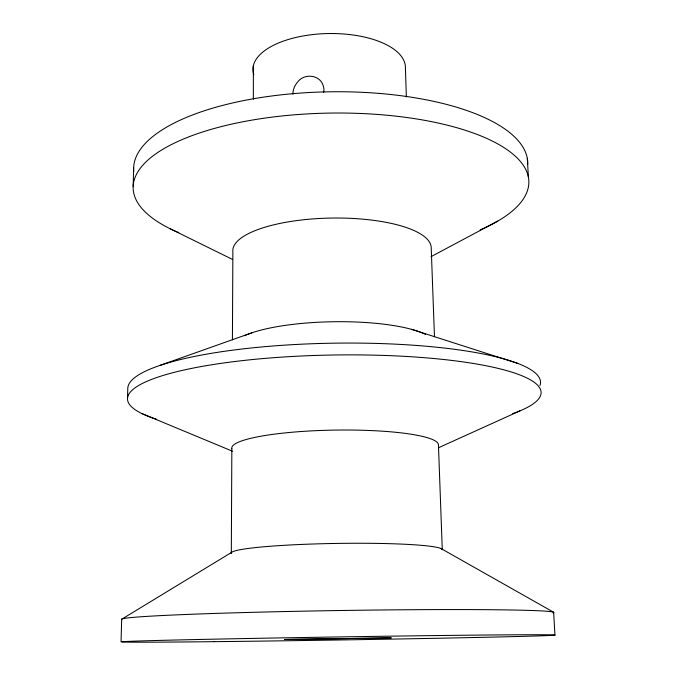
<?xml version="1.0" encoding="UTF-8"?>
<svg xmlns="http://www.w3.org/2000/svg" width="676" height="676" viewBox="0 0 676 676"><rect width="100%" height="100%" fill="white"/><g stroke="black" fill="none" stroke-linecap="round" stroke-linejoin="round"><path stroke-width="1.01" d="M253.348 99.186L253.373 65.623M232.417 339.918L232.874 251.886A99.22 31.223 -0.9 0 1 329.474 218.095A99.22 31.223 -0.9 0 1 431.204 247.484L434.474 336.775M121.055 641.87L121.655 619.25L231.674 552.334M127.519 398.417L127.798 388.134A206.391 42.301 -0.9 0 1 342.816 343.078A206.391 42.301 -0.9 0 1 539.955 385.489M133.155 186.415L133.654 167.631M323.61 92.57C324.539 88.987 323.441 85.337 321.649 82.21A16.427 14.585 -33.2 0 0 303.71 77.301C299.645 78.906 296.832 82.497 294.787 86.224A16.224 12.827 -54.6 0 0 292.911 94.175M431.001 256.669L497.747 221.103M438.682 447.664L520.081 410.814M159.866 365.446L251.895 332.803M412.014 329.465L517.824 363.435M141.952 413.585L232.451 451.213M169.701 228.513L232.536 259.457M441.31 548.709L553.627 612.245L554.945 634.992M527.305 158.336L528.404 177.205M406.36 96.93L405.363 66.375A76.244 34.932 -0.9 0 0 322.08 33.775A76.244 34.932 -0.9 0 0 253.821 74.74M121.655 619.25A216.143 5.332 -0.9 0 1 347.456 610.411A216.143 5.332 -0.9 0 1 553.12 612.955M178.751 232.662A197.882 71.707 -0.9 0 1 194.882 134.592A197.882 71.707 -0.9 0 1 465.358 130.307A197.882 71.707 -0.9 0 1 484.751 227.82M483.754 228.268A197.882 71.707 -0.9 0 1 480.18 229.848M244.484 335.71A101.239 24.125 -0.9 0 1 336.885 321.7A101.239 24.125 -0.9 0 1 425.559 334.459M133.763 171.56A197.096 74.309 -0.9 0 1 328.054 91.826A197.096 74.309 -0.9 0 1 527.762 164.251M156.35 419.162A206.822 40.729 -0.9 0 1 200.586 366.671A206.822 40.729 -0.9 0 1 467.361 362.53A206.822 40.729 -0.9 0 1 512.712 413.627M231.851 448.72L231.31 553.39A105.54 8.011 -0.9 0 1 334.451 543.462A105.54 8.011 -0.9 0 1 442.281 549.749L438.437 444.8A103.343 16.41 -0.9 0 0 332.719 430.13A103.343 16.41 -0.9 0 0 231.851 448.72M286.962 639.403L284.63 639.538L391.277 637.916L286.962 639.403M214.038 641.668A217.097 1.529 -0.9 0 0 554.404 635.195A217.097 1.529 -0.9 0 0 245.92 638.533A217.097 1.529 -0.9 0 0 214.038 641.668"/></g></svg>
